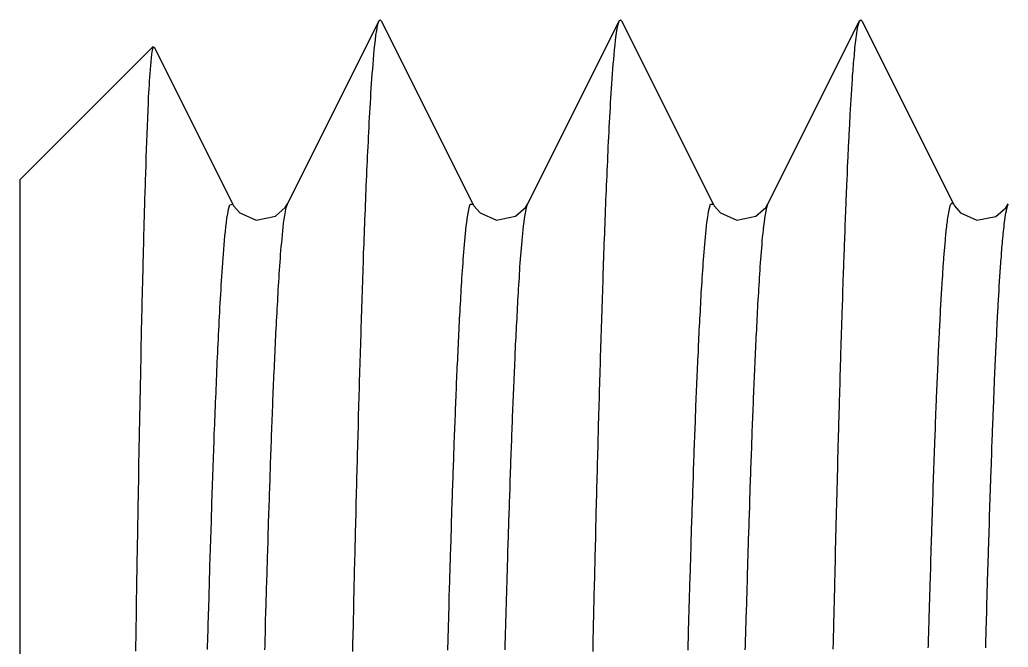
# Model space of a CAD drawing. Header units: millimetres. Extents: x 0 to 3800, y -67 to 2530.
# Drawn here: x 2223.99 to 2230.33, y 1477.42 to 1481.44 of the extents above; entities that cross this region are included whole.
import ezdxf

# ---------------------------------------------------------------- set-up
doc = ezdxf.new("R2010")
doc.units = ezdxf.units.MM
doc.layers.add('내부선 및 부속', color=4, linetype='Continuous')

msp = doc.modelspace()

# ---------------------------------------------------------------- linework, layer by layer
at = {"layer": '내부선 및 부속', "linetype": 'Continuous'}
for p, q in [((2225.7082, 1480.2562), (2226.2951, 1481.4293)), ((2226.2951, 1481.4293), (2226.3024, 1481.4366)), ((2226.3024, 1481.4366), (2226.3097, 1481.4293)), ((2226.3097, 1481.4293), (2226.8965, 1480.2562)), ((2227.2481, 1480.2562), (2227.8349, 1481.4293)), ((2227.8349, 1481.4293), (2227.8422, 1481.4366)), ((2227.8422, 1481.4366), (2227.8495, 1481.4293)), ((2227.8495, 1481.4293), (2228.4364, 1480.2562)), ((2228.7879, 1480.2562), (2229.3747, 1481.4293)), ((2229.3747, 1481.4293), (2229.382, 1481.4366)), ((2229.3893, 1481.4293), (2229.382, 1481.4366)), ((2229.3893, 1481.4293), (2229.9762, 1480.2562)), ((2223.9926, 1480.41), (2224.8481, 1481.2655)), ((2224.853, 1481.263), (2225.3567, 1480.2562)), ((2223.9926, 1480.41), (2223.9926, 1449.6136))]:
    msp.add_line(p, q, dxfattribs=at)
at = {"layer": '내부선 및 부속', "linetype": 'Continuous', "flags": 128}
for points in [[(2226.1266, 1477.3868), (2226.1276, 1477.4178), (2226.1276, 1477.4498), (2226.1286, 1477.4808), (2226.1296, 1477.5118), (2226.1306, 1477.5428), (2226.1306, 1477.5738), (2226.1316, 1477.6048), (2226.1326, 1477.6358), (2226.1326, 1477.6678), (2226.1336, 1477.6988), (2226.1346, 1477.7298), (2226.1356, 1477.7608), (2226.1356, 1477.7918), (2226.1366, 1477.8228), (2226.1376, 1477.8538), (2226.1386, 1477.8848), (2226.1386, 1477.9168), (2226.1396, 1477.9478), (2226.1406, 1477.9788), (2226.1416, 1478.0098), (2226.1416, 1478.0408), (2226.1426, 1478.0718), (2226.1436, 1478.1028), (2226.1446, 1478.1338), (2226.1446, 1478.1658), (2226.1456, 1478.1968), (2226.1466, 1478.2278), (2226.1476, 1478.2588), (2226.1486, 1478.2898), (2226.1486, 1478.3208), (2226.1496, 1478.3518), (2226.1506, 1478.3828), (2226.1516, 1478.4148), (2226.1526, 1478.4458), (2226.1526, 1478.4768), (2226.1536, 1478.5078), (2226.1546, 1478.5388), (2226.1556, 1478.5698), (2226.1566, 1478.6008), (2226.1566, 1478.6318), (2226.1576, 1478.6638), (2226.1586, 1478.6948), (2226.1596, 1478.7258), (2226.1606, 1478.7568), (2226.1616, 1478.7878), (2226.1626, 1478.8188), (2226.1626, 1478.8498), (2226.1636, 1478.8808), (2226.1646, 1478.9128), (2226.1656, 1478.9438), (2226.1666, 1478.9748), (2226.1676, 1479.0058), (2226.1686, 1479.0368), (2226.1696, 1479.0678), (2226.1696, 1479.0988), (2226.1706, 1479.1298), (2226.1716, 1479.1618), (2226.1726, 1479.1928), (2226.1736, 1479.2238), (2226.1746, 1479.2548), (2226.1756, 1479.2858), (2226.1766, 1479.3168), (2226.1776, 1479.3478), (2226.1786, 1479.3788), (2226.1796, 1479.4108), (2226.1806, 1479.4418), (2226.1816, 1479.4728), (2226.1826, 1479.5038), (2226.1836, 1479.5348), (2226.1846, 1479.5658), (2226.1856, 1479.5968), (2226.1866, 1479.6278), (2226.1876, 1479.6598), (2226.1886, 1479.6908), (2226.1896, 1479.7218), (2226.1896, 1479.7218), (2226.1906, 1479.7528), (2226.1916, 1479.7838), (2226.1926, 1479.8148), (2226.1936, 1479.8458), (2226.1946, 1479.8768), (2226.1956, 1479.9088), (2226.1966, 1479.9398), (2226.1976, 1479.9708), (2226.1996, 1480.0018), (2226.2006, 1480.0328), (2226.2016, 1480.0638), (2226.2026, 1480.0948), (2226.2036, 1480.1258), (2226.2046, 1480.1568), (2226.2066, 1480.1888), (2226.2076, 1480.2198), (2226.2086, 1480.2508), (2226.2096, 1480.2818), (2226.2116, 1480.3128), (2226.2126, 1480.3438), (2226.2136, 1480.3748), (2226.2156, 1480.4058), (2226.2166, 1480.4368), (2226.2176, 1480.4688), (2226.2196, 1480.4998), (2226.2206, 1480.5308), (2226.2216, 1480.5618), (2226.2236, 1480.5928), (2226.2246, 1480.6238), (2226.2266, 1480.6548), (2226.2276, 1480.6858), (2226.2296, 1480.7168), (2226.2316, 1480.7478), (2226.2326, 1480.7798), (2226.2346, 1480.8108), (2226.2366, 1480.8418), (2226.2376, 1480.8728), (2226.2396, 1480.9038), (2226.2416, 1480.9348), (2226.2436, 1480.9658), (2226.2456, 1480.9968), (2226.2476, 1481.0278), (2226.2496, 1481.0588), (2226.2516, 1481.0898), (2226.2546, 1481.1208), (2226.2566, 1481.1518), (2226.2596, 1481.1828), (2226.2616, 1481.2148), (2226.2646, 1481.2448), (2226.2686, 1481.2758), (2226.2716, 1481.3068), (2226.2756, 1481.3378), (2226.2806, 1481.3688), (2226.2856, 1481.3998), (2226.2946, 1481.4288), (2226.2946, 1481.4288)], [(2227.6666, 1477.3868), (2227.6666, 1477.4178), (2227.6676, 1477.4498), (2227.6686, 1477.4808), (2227.6696, 1477.5118), (2227.6696, 1477.5428), (2227.6706, 1477.5738), (2227.6716, 1477.6048), (2227.6726, 1477.6358), (2227.6726, 1477.6678), (2227.6736, 1477.6988), (2227.6746, 1477.7298), (2227.6746, 1477.7608), (2227.6756, 1477.7918), (2227.6766, 1477.8228), (2227.6776, 1477.8538), (2227.6776, 1477.8848), (2227.6786, 1477.9168), (2227.6796, 1477.9478), (2227.6806, 1477.9788), (2227.6806, 1478.0098), (2227.6816, 1478.0408), (2227.6826, 1478.0718), (2227.6836, 1478.1028), (2227.6836, 1478.1338), (2227.6846, 1478.1658), (2227.6856, 1478.1968), (2227.6866, 1478.2278), (2227.6876, 1478.2588), (2227.6876, 1478.2898), (2227.6886, 1478.3208), (2227.6896, 1478.3518), (2227.6906, 1478.3828), (2227.6916, 1478.4148), (2227.6916, 1478.4458), (2227.6926, 1478.4768), (2227.6936, 1478.5078), (2227.6946, 1478.5388), (2227.6956, 1478.5698), (2227.6956, 1478.6008), (2227.6966, 1478.6318), (2227.6976, 1478.6638), (2227.6986, 1478.6948), (2227.6996, 1478.7258), (2227.7006, 1478.7568), (2227.7016, 1478.7878), (2227.7016, 1478.8188), (2227.7026, 1478.8498), (2227.7036, 1478.8808), (2227.7046, 1478.9128), (2227.7056, 1478.9438), (2227.7066, 1478.9748), (2227.7076, 1479.0058), (2227.7076, 1479.0368), (2227.7086, 1479.0678), (2227.7096, 1479.0988), (2227.7106, 1479.1298), (2227.7116, 1479.1618), (2227.7126, 1479.1928), (2227.7136, 1479.2238), (2227.7146, 1479.2548), (2227.7156, 1479.2858), (2227.7166, 1479.3168), (2227.7176, 1479.3478), (2227.7186, 1479.3788), (2227.7196, 1479.4108), (2227.7206, 1479.4418), (2227.7216, 1479.4728), (2227.7226, 1479.5038), (2227.7236, 1479.5348), (2227.7246, 1479.5658), (2227.7256, 1479.5968), (2227.7266, 1479.6278), (2227.7276, 1479.6598), (2227.7286, 1479.6908), (2227.7296, 1479.7218), (2227.7296, 1479.7218), (2227.7306, 1479.7528), (2227.7316, 1479.7838), (2227.7326, 1479.8148), (2227.7336, 1479.8458), (2227.7346, 1479.8768), (2227.7356, 1479.9088), (2227.7366, 1479.9398), (2227.7376, 1479.9708), (2227.7386, 1480.0018), (2227.7406, 1480.0328), (2227.7416, 1480.0638), (2227.7426, 1480.0948), (2227.7436, 1480.1258), (2227.7446, 1480.1568), (2227.7456, 1480.1888), (2227.7476, 1480.2198), (2227.7486, 1480.2508), (2227.7496, 1480.2818), (2227.7506, 1480.3128), (2227.7526, 1480.3438), (2227.7536, 1480.3748), (2227.7546, 1480.4058), (2227.7566, 1480.4368), (2227.7576, 1480.4688), (2227.7586, 1480.4998), (2227.7606, 1480.5308), (2227.7616, 1480.5618), (2227.7636, 1480.5928), (2227.7646, 1480.6238), (2227.7666, 1480.6548), (2227.7676, 1480.6858), (2227.7696, 1480.7168), (2227.7706, 1480.7478), (2227.7726, 1480.7798), (2227.7746, 1480.8108), (2227.7756, 1480.8418), (2227.7776, 1480.8728), (2227.7796, 1480.9038), (2227.7816, 1480.9348), (2227.7836, 1480.9658), (2227.7856, 1480.9968), (2227.7876, 1481.0278), (2227.7896, 1481.0588), (2227.7916, 1481.0898), (2227.7936, 1481.1208), (2227.7966, 1481.1518), (2227.7996, 1481.1828), (2227.8016, 1481.2148), (2227.8046, 1481.2448), (2227.8076, 1481.2758), (2227.8116, 1481.3068), (2227.8156, 1481.3378), (2227.8196, 1481.3688), (2227.8256, 1481.3998), (2227.8346, 1481.4288), (2227.8346, 1481.4288)], [(2229.2066, 1477.4018), (2229.2066, 1477.4178), (2229.2076, 1477.4338), (2229.2076, 1477.4498), (2229.2076, 1477.4658), (2229.2086, 1477.4818), (2229.2086, 1477.4978), (2229.2096, 1477.5138), (2229.2096, 1477.5298), (2229.2096, 1477.5458), (2229.2106, 1477.5618), (2229.2106, 1477.5778), (2229.2106, 1477.5948), (2229.2116, 1477.6108), (2229.2116, 1477.6268), (2229.2116, 1477.6428), (2229.2126, 1477.6588), (2229.2126, 1477.6748), (2229.2136, 1477.6908), (2229.2136, 1477.7068), (2229.2136, 1477.7228), (2229.2146, 1477.7388), (2229.2146, 1477.7548), (2229.2156, 1477.7708), (2229.2156, 1477.7868), (2229.2156, 1477.8028), (2229.2166, 1477.8188), (2229.2166, 1477.8358), (2229.2166, 1477.8518), (2229.2176, 1477.8678), (2229.2176, 1477.8838), (2229.2186, 1477.8998), (2229.2186, 1477.9158), (2229.2186, 1477.9318), (2229.2196, 1477.9478), (2229.2196, 1477.9638), (2229.2206, 1477.9798), (2229.2206, 1477.9958), (2229.2206, 1478.0118), (2229.2216, 1478.0278), (2229.2216, 1478.0438), (2229.2216, 1478.0438), (2229.2216, 1478.0598), (2229.2226, 1478.0758), (2229.2226, 1478.0928), (2229.2236, 1478.1088), (2229.2236, 1478.1248), (2229.2236, 1478.1408), (2229.2246, 1478.1568), (2229.2246, 1478.1728), (2229.2256, 1478.1888), (2229.2256, 1478.2048), (2229.2256, 1478.2208), (2229.2266, 1478.2368), (2229.2266, 1478.2528), (2229.2276, 1478.2688), (2229.2276, 1478.2848), (2229.2276, 1478.3008), (2229.2286, 1478.3168), (2229.2286, 1478.3338), (2229.2296, 1478.3498), (2229.2296, 1478.3658), (2229.2306, 1478.3818), (2229.2306, 1478.3978), (2229.2306, 1478.4138), (2229.2316, 1478.4298), (2229.2316, 1478.4458), (2229.2326, 1478.4618), (2229.2326, 1478.4778), (2229.2326, 1478.4938), (2229.2336, 1478.5098), (2229.2336, 1478.5258), (2229.2346, 1478.5418), (2229.2346, 1478.5578), (2229.2356, 1478.5738), (2229.2356, 1478.5908), (2229.2356, 1478.6068), (2229.2366, 1478.6228), (2229.2366, 1478.6388), (2229.2376, 1478.6548), (2229.2376, 1478.6708), (2229.2386, 1478.6868), (2229.2386, 1478.7028), (2229.2386, 1478.7188), (2229.2396, 1478.7348), (2229.2396, 1478.7508), (2229.2406, 1478.7668), (2229.2406, 1478.7828), (2229.2416, 1478.7988), (2229.2416, 1478.8148), (2229.2426, 1478.8318), (2229.2426, 1478.8478), (2229.2426, 1478.8638), (2229.2436, 1478.8798), (2229.2436, 1478.8958), (2229.2446, 1478.9118), (2229.2446, 1478.9278), (2229.2456, 1478.9438), (2229.2456, 1478.9598), (2229.2466, 1478.9758), (2229.2466, 1478.9918), (2229.2466, 1479.0078), (2229.2476, 1479.0238), (2229.2476, 1479.0398), (2229.2486, 1479.0558), (2229.2486, 1479.0718), (2229.2496, 1479.0888), (2229.2496, 1479.1048), (2229.2506, 1479.1208), (2229.2506, 1479.1368), (2229.2516, 1479.1528), (2229.2516, 1479.1688), (2229.2526, 1479.1848), (2229.2526, 1479.2008), (2229.2536, 1479.2168), (2229.2536, 1479.2328), (2229.2546, 1479.2488), (2229.2546, 1479.2648), (2229.2546, 1479.2808), (2229.2556, 1479.2968), (2229.2556, 1479.3128), (2229.2566, 1479.3288), (2229.2566, 1479.3458), (2229.2576, 1479.3618), (2229.2576, 1479.3778), (2229.2586, 1479.3938), (2229.2586, 1479.4098), (2229.2596, 1479.4258), (2229.2596, 1479.4418), (2229.2606, 1479.4578), (2229.2606, 1479.4738), (2229.2616, 1479.4898), (2229.2616, 1479.5058), (2229.2626, 1479.5218), (2229.2626, 1479.5378), (2229.2636, 1479.5538), (2229.2636, 1479.5698), (2229.2646, 1479.5858), (2229.2656, 1479.6028), (2229.2656, 1479.6188), (2229.2666, 1479.6348), (2229.2666, 1479.6508), (2229.2666, 1479.6508), (2229.2676, 1479.6668), (2229.2676, 1479.6828), (2229.2686, 1479.6988), (2229.2686, 1479.7148), (2229.2696, 1479.7308), (2229.2696, 1479.7468), (2229.2706, 1479.7628), (2229.2706, 1479.7788), (2229.2716, 1479.7948), (2229.2716, 1479.8108), (2229.2726, 1479.8268), (2229.2736, 1479.8428), (2229.2736, 1479.8588), (2229.2746, 1479.8758), (2229.2746, 1479.8918), (2229.2756, 1479.9078), (2229.2756, 1479.9238), (2229.2766, 1479.9398), (2229.2776, 1479.9558), (2229.2776, 1479.9718), (2229.2786, 1479.9878), (2229.2786, 1480.0038), (2229.2796, 1480.0198), (2229.2806, 1480.0358), (2229.2806, 1480.0518), (2229.2816, 1480.0678), (2229.2816, 1480.0838), (2229.2826, 1480.0998), (2229.2836, 1480.1158), (2229.2836, 1480.1318), (2229.2846, 1480.1488), (2229.2846, 1480.1648), (2229.2856, 1480.1808), (2229.2866, 1480.1968), (2229.2866, 1480.2128), (2229.2876, 1480.2288), (2229.2886, 1480.2448), (2229.2886, 1480.2608), (2229.2896, 1480.2768), (2229.2896, 1480.2928), (2229.2906, 1480.3088), (2229.2916, 1480.3248), (2229.2916, 1480.3408), (2229.2926, 1480.3568), (2229.2936, 1480.3728), (2229.2936, 1480.3888), (2229.2946, 1480.4048), (2229.2956, 1480.4208), (2229.2966, 1480.4378), (2229.2966, 1480.4538), (2229.2976, 1480.4698), (2229.2986, 1480.4858), (2229.2986, 1480.5018), (2229.2996, 1480.5178), (2229.3006, 1480.5338), (2229.3016, 1480.5498), (2229.3016, 1480.5658), (2229.3026, 1480.5818), (2229.3036, 1480.5978), (2229.3046, 1480.6138), (2229.3046, 1480.6298), (2229.3056, 1480.6458), (2229.3066, 1480.6618), (2229.3076, 1480.6778), (2229.3076, 1480.6938), (2229.3086, 1480.7098), (2229.3096, 1480.7258), (2229.3106, 1480.7428), (2229.3116, 1480.7588), (2229.3126, 1480.7748), (2229.3126, 1480.7908), (2229.3136, 1480.8068), (2229.3146, 1480.8228), (2229.3156, 1480.8388), (2229.3166, 1480.8548), (2229.3176, 1480.8708), (2229.3186, 1480.8868), (2229.3196, 1480.9028), (2229.3206, 1480.9188), (2229.3216, 1480.9348), (2229.3226, 1480.9508), (2229.3236, 1480.9668), (2229.3246, 1480.9828), (2229.3256, 1480.9988), (2229.3266, 1481.0148), (2229.3276, 1481.0308), (2229.3286, 1481.0468), (2229.3296, 1481.0628), (2229.3306, 1481.0788), (2229.3316, 1481.0948), (2229.3336, 1481.1108), (2229.3346, 1481.1268), (2229.3356, 1481.1428), (2229.3366, 1481.1588), (2229.3386, 1481.1748), (2229.3396, 1481.1908), (2229.3416, 1481.2078), (2229.3426, 1481.2238), (2229.3436, 1481.2398), (2229.3456, 1481.2558), (2229.3456, 1481.2558), (2229.3476, 1481.2718), (2229.3486, 1481.2878), (2229.3506, 1481.3038), (2229.3526, 1481.3188), (2229.3546, 1481.3348), (2229.3566, 1481.3508), (2229.3596, 1481.3668), (2229.3626, 1481.3828), (2229.3656, 1481.3988), (2229.3696, 1481.4138), (2229.3746, 1481.4288), (2229.3746, 1481.4288)], [(2224.8486, 1481.2658), (2224.8406, 1481.2418), (2224.8366, 1481.2168), (2224.8346, 1481.1918), (2224.8316, 1481.1668), (2224.8296, 1481.1428), (2224.8276, 1481.1178), (2224.8256, 1481.0928), (2224.8246, 1481.0678), (2224.8226, 1481.0428), (2224.8216, 1481.0178), (2224.8196, 1480.9928), (2224.8186, 1480.9678), (2224.8166, 1480.9428), (2224.8156, 1480.9178), (2224.8146, 1480.8928), (2224.8136, 1480.8678), (2224.8126, 1480.8428), (2224.8116, 1480.8178), (2224.8106, 1480.7928), (2224.8096, 1480.7678), (2224.8086, 1480.7428), (2224.8076, 1480.7178), (2224.8066, 1480.6928), (2224.8056, 1480.6678), (2224.8046, 1480.6428), (2224.8036, 1480.6178), (2224.8026, 1480.5928), (2224.8016, 1480.5678), (2224.8006, 1480.5428), (2224.7996, 1480.5178), (2224.7996, 1480.4928), (2224.7986, 1480.4678), (2224.7976, 1480.4428), (2224.7966, 1480.4178), (2224.7956, 1480.3928), (2224.7956, 1480.3678), (2224.7946, 1480.3428), (2224.7936, 1480.3178), (2224.7926, 1480.2928), (2224.7926, 1480.2678), (2224.7916, 1480.2428), (2224.7906, 1480.2178), (2224.7896, 1480.1928), (2224.7896, 1480.1678), (2224.7886, 1480.1428), (2224.7876, 1480.1178), (2224.7876, 1480.0928), (2224.7866, 1480.0678), (2224.7856, 1480.0428), (2224.7856, 1480.0178), (2224.7846, 1479.9928), (2224.7836, 1479.9678), (2224.7836, 1479.9428), (2224.7826, 1479.9178), (2224.7816, 1479.8928), (2224.7816, 1479.8678), (2224.7806, 1479.8428), (2224.7806, 1479.8178), (2224.7796, 1479.7928), (2224.7786, 1479.7668), (2224.7786, 1479.7418), (2224.7776, 1479.7168), (2224.7776, 1479.6918), (2224.7766, 1479.6668), (2224.7756, 1479.6418), (2224.7756, 1479.6168), (2224.7746, 1479.5918), (2224.7746, 1479.5668), (2224.7736, 1479.5418), (2224.7736, 1479.5168), (2224.7726, 1479.4918), (2224.7716, 1479.4668), (2224.7716, 1479.4418), (2224.7706, 1479.4168), (2224.7706, 1479.3918), (2224.7696, 1479.3668), (2224.7696, 1479.3418), (2224.7686, 1479.3168), (2224.7686, 1479.2918), (2224.7676, 1479.2668), (2224.7676, 1479.2418), (2224.7666, 1479.2168), (2224.7666, 1479.1918), (2224.7656, 1479.1668), (2224.7656, 1479.1418), (2224.7646, 1479.1168), (2224.7646, 1479.0918), (2224.7636, 1479.0668), (2224.7636, 1479.0418), (2224.7626, 1479.0168), (2224.7626, 1478.9918), (2224.7616, 1478.9668), (2224.7616, 1478.9418), (2224.7606, 1478.9168), (2224.7606, 1478.8918), (2224.7596, 1478.8668), (2224.7596, 1478.8418), (2224.7586, 1478.8168), (2224.7586, 1478.7918), (2224.7576, 1478.7668), (2224.7576, 1478.7668), (2224.7576, 1478.7418), (2224.7566, 1478.7168), (2224.7566, 1478.6918), (2224.7556, 1478.6668), (2224.7556, 1478.6418), (2224.7546, 1478.6168), (2224.7546, 1478.5918), (2224.7536, 1478.5668), (2224.7536, 1478.5418), (2224.7536, 1478.5168), (2224.7526, 1478.4918), (2224.7526, 1478.4668), (2224.7516, 1478.4418), (2224.7516, 1478.4168), (2224.7506, 1478.3918), (2224.7506, 1478.3668), (2224.7496, 1478.3418), (2224.7496, 1478.3168), (2224.7496, 1478.2918), (2224.7486, 1478.2668), (2224.7486, 1478.2418), (2224.7476, 1478.2168), (2224.7476, 1478.1918), (2224.7466, 1478.1668), (2224.7466, 1478.1418), (2224.7466, 1478.1168), (2224.7456, 1478.0918), (2224.7456, 1478.0668), (2224.7446, 1478.0418), (2224.7446, 1478.0168), (2224.7436, 1477.9908), (2224.7436, 1477.9658), (2224.7436, 1477.9408), (2224.7426, 1477.9158), (2224.7426, 1477.8908), (2224.7416, 1477.8658), (2224.7416, 1477.8408), (2224.7406, 1477.8158), (2224.7406, 1477.7908), (2224.7406, 1477.7658), (2224.7396, 1477.7408), (2224.7396, 1477.7158), (2224.7386, 1477.6908), (2224.7386, 1477.6658), (2224.7386, 1477.6408), (2224.7376, 1477.6158), (2224.7376, 1477.5908), (2224.7366, 1477.5658), (2224.7366, 1477.5408), (2224.7366, 1477.5158), (2224.7356, 1477.4908), (2224.7356, 1477.4658), (2224.7346, 1477.4408), (2224.7346, 1477.4158), (2224.7346, 1477.3908)], [(2225.1966, 1477.3998), (2225.1966, 1477.4288), (2225.1976, 1477.4578), (2225.1986, 1477.4868), (2225.1996, 1477.5158), (2225.2006, 1477.5448), (2225.2006, 1477.5728), (2225.2016, 1477.6018), (2225.2026, 1477.6308), (2225.2036, 1477.6598), (2225.2046, 1477.6888), (2225.2056, 1477.7178), (2225.2056, 1477.7458), (2225.2066, 1477.7748), (2225.2076, 1477.8038), (2225.2086, 1477.8328), (2225.2096, 1477.8618), (2225.2106, 1477.8908), (2225.2116, 1477.9188), (2225.2116, 1477.9478), (2225.2126, 1477.9768), (2225.2136, 1478.0058), (2225.2146, 1478.0348), (2225.2156, 1478.0628), (2225.2166, 1478.0918), (2225.2176, 1478.1208), (2225.2186, 1478.1498), (2225.2196, 1478.1788), (2225.2206, 1478.2078), (2225.2206, 1478.2358), (2225.2216, 1478.2648), (2225.2226, 1478.2938), (2225.2236, 1478.3228), (2225.2246, 1478.3518), (2225.2256, 1478.3808), (2225.2266, 1478.4088), (2225.2276, 1478.4378), (2225.2286, 1478.4668), (2225.2296, 1478.4958), (2225.2306, 1478.5248), (2225.2316, 1478.5538), (2225.2326, 1478.5818), (2225.2336, 1478.6108), (2225.2346, 1478.6398), (2225.2356, 1478.6688), (2225.2366, 1478.6978), (2225.2366, 1478.6978), (2225.2376, 1478.7258), (2225.2386, 1478.7548), (2225.2396, 1478.7838), (2225.2406, 1478.8128), (2225.2426, 1478.8418), (2225.2436, 1478.8708), (2225.2446, 1478.8988), (2225.2456, 1478.9278), (2225.2466, 1478.9568), (2225.2476, 1478.9858), (2225.2486, 1479.0148), (2225.2506, 1479.0438), (2225.2516, 1479.0718), (2225.2526, 1479.1008), (2225.2536, 1479.1298), (2225.2546, 1479.1588), (2225.2566, 1479.1878), (2225.2576, 1479.2158), (2225.2586, 1479.2448), (2225.2596, 1479.2738), (2225.2616, 1479.3028), (2225.2626, 1479.3318), (2225.2636, 1479.3598), (2225.2656, 1479.3888), (2225.2666, 1479.4178), (2225.2686, 1479.4468), (2225.2696, 1479.4758), (2225.2716, 1479.5048), (2225.2726, 1479.5328), (2225.2746, 1479.5618), (2225.2756, 1479.5908), (2225.2776, 1479.6198), (2225.2786, 1479.6488), (2225.2806, 1479.6768), (2225.2826, 1479.7058), (2225.2836, 1479.7348), (2225.2856, 1479.7638), (2225.2876, 1479.7918), (2225.2896, 1479.8208), (2225.2916, 1479.8498), (2225.2936, 1479.8788), (2225.2956, 1479.9078), (2225.2976, 1479.9358), (2225.3006, 1479.9648), (2225.3026, 1479.9938), (2225.3056, 1480.0228), (2225.3076, 1480.0508), (2225.3106, 1480.0798), (2225.3136, 1480.1088), (2225.3176, 1480.1368), (2225.3206, 1480.1658), (2225.3256, 1480.1938), (2225.3306, 1480.2228), (2225.3386, 1480.2498), (2225.3566, 1480.2558), (2225.3566, 1480.2558)], [(2225.3566, 1480.2563), (2225.3635, 1480.2441), (2225.4039, 1480.1982), (2225.5082, 1480.1522), (2225.6306, 1480.1772), (2225.6937, 1480.2326), (2225.7082, 1480.2561)], [(2225.5636, 1477.3988), (2225.5646, 1477.4238), (2225.5646, 1477.4488), (2225.5656, 1477.4738), (2225.5666, 1477.4988), (2225.5666, 1477.5238), (2225.5676, 1477.5488), (2225.5686, 1477.5748), (2225.5686, 1477.5998), (2225.5696, 1477.6248), (2225.5706, 1477.6498), (2225.5716, 1477.6748), (2225.5716, 1477.6998), (2225.5726, 1477.7248), (2225.5736, 1477.7498), (2225.5746, 1477.7748), (2225.5746, 1477.8008), (2225.5756, 1477.8258), (2225.5766, 1477.8508), (2225.5776, 1477.8758), (2225.5776, 1477.9008), (2225.5786, 1477.9258), (2225.5796, 1477.9508), (2225.5806, 1477.9758), (2225.5806, 1478.0008), (2225.5816, 1478.0258), (2225.5826, 1478.0518), (2225.5836, 1478.0768), (2225.5836, 1478.1018), (2225.5846, 1478.1268), (2225.5856, 1478.1518), (2225.5866, 1478.1768), (2225.5876, 1478.2018), (2225.5876, 1478.2268), (2225.5886, 1478.2518), (2225.5896, 1478.2778), (2225.5906, 1478.3028), (2225.5916, 1478.3278), (2225.5926, 1478.3528), (2225.5926, 1478.3778), (2225.5936, 1478.4028), (2225.5946, 1478.4278), (2225.5956, 1478.4528), (2225.5966, 1478.4778), (2225.5976, 1478.5028), (2225.5976, 1478.5288), (2225.5986, 1478.5538), (2225.5996, 1478.5788), (2225.6006, 1478.6038), (2225.6016, 1478.6288), (2225.6026, 1478.6538), (2225.6036, 1478.6788), (2225.6046, 1478.7038), (2225.6056, 1478.7288), (2225.6066, 1478.7538), (2225.6066, 1478.7798), (2225.6076, 1478.8048), (2225.6086, 1478.8298), (2225.6096, 1478.8548), (2225.6106, 1478.8798), (2225.6116, 1478.9048), (2225.6126, 1478.9298), (2225.6136, 1478.9548), (2225.6146, 1478.9798), (2225.6156, 1479.0048), (2225.6166, 1479.0298), (2225.6176, 1479.0558), (2225.6186, 1479.0808), (2225.6196, 1479.1058), (2225.6206, 1479.1308), (2225.6216, 1479.1558), (2225.6236, 1479.1808), (2225.6246, 1479.2058), (2225.6256, 1479.2308), (2225.6266, 1479.2558), (2225.6276, 1479.2808), (2225.6286, 1479.3068), (2225.6296, 1479.3318), (2225.6316, 1479.3568), (2225.6326, 1479.3818), (2225.6336, 1479.4068), (2225.6346, 1479.4318), (2225.6356, 1479.4568), (2225.6376, 1479.4818), (2225.6386, 1479.5068), (2225.6396, 1479.5318), (2225.6416, 1479.5568), (2225.6426, 1479.5818), (2225.6436, 1479.6078), (2225.6456, 1479.6328), (2225.6466, 1479.6578), (2225.6486, 1479.6828), (2225.6496, 1479.7078), (2225.6516, 1479.7328), (2225.6526, 1479.7578), (2225.6546, 1479.7828), (2225.6556, 1479.8078), (2225.6576, 1479.8328), (2225.6596, 1479.8578), (2225.6616, 1479.8828), (2225.6616, 1479.8828), (2225.6626, 1479.9078), (2225.6646, 1479.9328), (2225.6666, 1479.9578), (2225.6686, 1479.9828), (2225.6716, 1480.0078), (2225.6736, 1480.0328), (2225.6756, 1480.0578), (2225.6786, 1480.0838), (2225.6806, 1480.1078), (2225.6836, 1480.1328), (2225.6876, 1480.1578), (2225.6906, 1480.1828), (2225.6956, 1480.2078), (2225.6996, 1480.2328), (2225.7086, 1480.2558), (2225.7086, 1480.2558)], [(2226.7356, 1477.3968), (2226.7366, 1477.4198), (2226.7376, 1477.4438), (2226.7376, 1477.4678), (2226.7386, 1477.4918), (2226.7396, 1477.5158), (2226.7396, 1477.5398), (2226.7406, 1477.5638), (2226.7416, 1477.5868), (2226.7416, 1477.6108), (2226.7426, 1477.6348), (2226.7436, 1477.6588), (2226.7436, 1477.6828), (2226.7446, 1477.7068), (2226.7456, 1477.7308), (2226.7456, 1477.7538), (2226.7466, 1477.7778), (2226.7476, 1477.8018), (2226.7486, 1477.8258), (2226.7486, 1477.8498), (2226.7496, 1477.8738), (2226.7506, 1477.8978), (2226.7506, 1477.9208), (2226.7516, 1477.9448), (2226.7526, 1477.9688), (2226.7536, 1477.9928), (2226.7536, 1478.0168), (2226.7546, 1478.0408), (2226.7556, 1478.0648), (2226.7566, 1478.0878), (2226.7566, 1478.1118), (2226.7576, 1478.1358), (2226.7586, 1478.1598), (2226.7596, 1478.1838), (2226.7596, 1478.2078), (2226.7606, 1478.2318), (2226.7616, 1478.2548), (2226.7626, 1478.2788), (2226.7626, 1478.3028), (2226.7636, 1478.3268), (2226.7646, 1478.3508), (2226.7656, 1478.3748), (2226.7666, 1478.3988), (2226.7666, 1478.3988), (2226.7666, 1478.4218), (2226.7676, 1478.4458), (2226.7686, 1478.4698), (2226.7696, 1478.4938), (2226.7706, 1478.5178), (2226.7706, 1478.5418), (2226.7716, 1478.5658), (2226.7726, 1478.5888), (2226.7736, 1478.6128), (2226.7746, 1478.6368), (2226.7756, 1478.6608), (2226.7766, 1478.6848), (2226.7766, 1478.7088), (2226.7776, 1478.7328), (2226.7786, 1478.7558), (2226.7796, 1478.7798), (2226.7806, 1478.8038), (2226.7816, 1478.8278), (2226.7826, 1478.8518), (2226.7836, 1478.8758), (2226.7846, 1478.8988), (2226.7856, 1478.9228), (2226.7856, 1478.9468), (2226.7866, 1478.9708), (2226.7876, 1478.9948), (2226.7886, 1479.0188), (2226.7896, 1479.0428), (2226.7906, 1479.0658), (2226.7916, 1479.0898), (2226.7926, 1479.1138), (2226.7936, 1479.1378), (2226.7946, 1479.1618), (2226.7956, 1479.1858), (2226.7966, 1479.2098), (2226.7976, 1479.2328), (2226.7996, 1479.2568), (2226.8006, 1479.2808), (2226.8016, 1479.3048), (2226.8026, 1479.3288), (2226.8036, 1479.3528), (2226.8046, 1479.3758), (2226.8056, 1479.3998), (2226.8066, 1479.4238), (2226.8086, 1479.4478), (2226.8096, 1479.4718), (2226.8106, 1479.4958), (2226.8116, 1479.5188), (2226.8126, 1479.5428), (2226.8146, 1479.5668), (2226.8156, 1479.5908), (2226.8166, 1479.6148), (2226.8186, 1479.6388), (2226.8196, 1479.6618), (2226.8206, 1479.6858), (2226.8226, 1479.7098), (2226.8236, 1479.7338), (2226.8256, 1479.7578), (2226.8266, 1479.7818), (2226.8286, 1479.8048), (2226.8296, 1479.8288), (2226.8316, 1479.8528), (2226.8336, 1479.8768), (2226.8346, 1479.9008), (2226.8366, 1479.9238), (2226.8386, 1479.9478), (2226.8406, 1479.9718), (2226.8426, 1479.9958), (2226.8446, 1480.0198), (2226.8466, 1480.0428), (2226.8496, 1480.0668), (2226.8516, 1480.0908), (2226.8546, 1480.1148), (2226.8576, 1480.1378), (2226.8606, 1480.1618), (2226.8636, 1480.1848), (2226.8676, 1480.2088), (2226.8726, 1480.2318), (2226.8796, 1480.2548), (2226.8966, 1480.2558), (2226.8966, 1480.2558)], [(2226.8965, 1480.2563), (2226.9033, 1480.2441), (2226.9437, 1480.1982), (2227.048, 1480.1522), (2227.1704, 1480.1772), (2227.2335, 1480.2326), (2227.248, 1480.2561)], [(2227.1036, 1477.3978), (2227.1036, 1477.4218), (2227.1046, 1477.4458), (2227.1056, 1477.4688), (2227.1056, 1477.4928), (2227.1066, 1477.5168), (2227.1076, 1477.5408), (2227.1076, 1477.5648), (2227.1086, 1477.5888), (2227.1096, 1477.6128), (2227.1096, 1477.6358), (2227.1106, 1477.6598), (2227.1116, 1477.6838), (2227.1116, 1477.7078), (2227.1126, 1477.7318), (2227.1136, 1477.7558), (2227.1136, 1477.7798), (2227.1146, 1477.8028), (2227.1156, 1477.8268), (2227.1166, 1477.8508), (2227.1166, 1477.8748), (2227.1176, 1477.8988), (2227.1186, 1477.9228), (2227.1186, 1477.9468), (2227.1196, 1477.9698), (2227.1206, 1477.9938), (2227.1216, 1478.0178), (2227.1216, 1478.0418), (2227.1226, 1478.0658), (2227.1236, 1478.0898), (2227.1246, 1478.1138), (2227.1246, 1478.1368), (2227.1256, 1478.1608), (2227.1266, 1478.1848), (2227.1276, 1478.2088), (2227.1276, 1478.2328), (2227.1286, 1478.2568), (2227.1296, 1478.2808), (2227.1306, 1478.3038), (2227.1316, 1478.3278), (2227.1316, 1478.3518), (2227.1326, 1478.3758), (2227.1326, 1478.3758), (2227.1336, 1478.3998), (2227.1346, 1478.4238), (2227.1356, 1478.4478), (2227.1356, 1478.4708), (2227.1366, 1478.4948), (2227.1376, 1478.5188), (2227.1386, 1478.5428), (2227.1396, 1478.5668), (2227.1396, 1478.5908), (2227.1406, 1478.6148), (2227.1416, 1478.6378), (2227.1426, 1478.6618), (2227.1436, 1478.6858), (2227.1446, 1478.7098), (2227.1456, 1478.7338), (2227.1466, 1478.7578), (2227.1466, 1478.7818), (2227.1476, 1478.8048), (2227.1486, 1478.8288), (2227.1496, 1478.8528), (2227.1506, 1478.8768), (2227.1516, 1478.9008), (2227.1526, 1478.9248), (2227.1536, 1478.9488), (2227.1546, 1478.9718), (2227.1556, 1478.9958), (2227.1566, 1479.0198), (2227.1576, 1479.0438), (2227.1586, 1479.0678), (2227.1596, 1479.0918), (2227.1606, 1479.1148), (2227.1616, 1479.1388), (2227.1626, 1479.1628), (2227.1636, 1479.1868), (2227.1646, 1479.2108), (2227.1656, 1479.2348), (2227.1666, 1479.2588), (2227.1676, 1479.2818), (2227.1686, 1479.3058), (2227.1696, 1479.3298), (2227.1706, 1479.3538), (2227.1716, 1479.3778), (2227.1736, 1479.4018), (2227.1746, 1479.4248), (2227.1756, 1479.4488), (2227.1766, 1479.4728), (2227.1776, 1479.4968), (2227.1796, 1479.5208), (2227.1806, 1479.5448), (2227.1816, 1479.5678), (2227.1826, 1479.5918), (2227.1846, 1479.6158), (2227.1856, 1479.6398), (2227.1866, 1479.6638), (2227.1886, 1479.6878), (2227.1896, 1479.7108), (2227.1916, 1479.7348), (2227.1926, 1479.7588), (2227.1946, 1479.7828), (2227.1956, 1479.8068), (2227.1976, 1479.8308), (2227.1986, 1479.8538), (2227.2006, 1479.8778), (2227.2026, 1479.9018), (2227.2046, 1479.9258), (2227.2066, 1479.9488), (2227.2076, 1479.9728), (2227.2096, 1479.9968), (2227.2126, 1480.0208), (2227.2146, 1480.0448), (2227.2166, 1480.0678), (2227.2186, 1480.0918), (2227.2216, 1480.1158), (2227.2246, 1480.1398), (2227.2276, 1480.1628), (2227.2316, 1480.1868), (2227.2356, 1480.2098), (2227.2406, 1480.2338), (2227.2476, 1480.2558), (2227.2476, 1480.2558)], [(2228.2756, 1477.3968), (2228.2766, 1477.4198), (2228.2766, 1477.4438), (2228.2776, 1477.4678), (2228.2786, 1477.4918), (2228.2786, 1477.5158), (2228.2796, 1477.5398), (2228.2806, 1477.5638), (2228.2806, 1477.5868), (2228.2816, 1477.6108), (2228.2826, 1477.6348), (2228.2836, 1477.6588), (2228.2836, 1477.6828), (2228.2846, 1477.7068), (2228.2856, 1477.7308), (2228.2856, 1477.7538), (2228.2866, 1477.7778), (2228.2876, 1477.8018), (2228.2876, 1477.8258), (2228.2886, 1477.8498), (2228.2896, 1477.8738), (2228.2906, 1477.8978), (2228.2906, 1477.9208), (2228.2916, 1477.9448), (2228.2926, 1477.9688), (2228.2926, 1477.9928), (2228.2936, 1478.0168), (2228.2946, 1478.0408), (2228.2956, 1478.0648), (2228.2956, 1478.0878), (2228.2966, 1478.1118), (2228.2976, 1478.1358), (2228.2986, 1478.1598), (2228.2986, 1478.1838), (2228.2996, 1478.2078), (2228.3006, 1478.2318), (2228.3016, 1478.2548), (2228.3016, 1478.2788), (2228.3026, 1478.3028), (2228.3036, 1478.3268), (2228.3046, 1478.3508), (2228.3056, 1478.3748), (2228.3056, 1478.3988), (2228.3056, 1478.3988), (2228.3066, 1478.4218), (2228.3076, 1478.4458), (2228.3086, 1478.4698), (2228.3096, 1478.4938), (2228.3096, 1478.5178), (2228.3106, 1478.5418), (2228.3116, 1478.5658), (2228.3126, 1478.5888), (2228.3136, 1478.6128), (2228.3146, 1478.6368), (2228.3156, 1478.6608), (2228.3156, 1478.6848), (2228.3166, 1478.7088), (2228.3176, 1478.7328), (2228.3186, 1478.7558), (2228.3196, 1478.7798), (2228.3206, 1478.8038), (2228.3216, 1478.8278), (2228.3226, 1478.8518), (2228.3236, 1478.8758), (2228.3236, 1478.8998), (2228.3246, 1478.9228), (2228.3256, 1478.9468), (2228.3266, 1478.9708), (2228.3276, 1478.9948), (2228.3286, 1479.0188), (2228.3296, 1479.0428), (2228.3306, 1479.0658), (2228.3316, 1479.0898), (2228.3326, 1479.1138), (2228.3336, 1479.1378), (2228.3346, 1479.1618), (2228.3356, 1479.1858), (2228.3366, 1479.2098), (2228.3376, 1479.2328), (2228.3386, 1479.2568), (2228.3396, 1479.2808), (2228.3416, 1479.3048), (2228.3426, 1479.3288), (2228.3436, 1479.3528), (2228.3446, 1479.3758), (2228.3456, 1479.3998), (2228.3466, 1479.4238), (2228.3476, 1479.4478), (2228.3496, 1479.4718), (2228.3506, 1479.4958), (2228.3516, 1479.5188), (2228.3526, 1479.5428), (2228.3546, 1479.5668), (2228.3556, 1479.5908), (2228.3566, 1479.6148), (2228.3576, 1479.6388), (2228.3596, 1479.6618), (2228.3606, 1479.6858), (2228.3626, 1479.7098), (2228.3636, 1479.7338), (2228.3656, 1479.7578), (2228.3666, 1479.7818), (2228.3686, 1479.8048), (2228.3696, 1479.8288), (2228.3716, 1479.8528), (2228.3736, 1479.8768), (2228.3746, 1479.9008), (2228.3766, 1479.9238), (2228.3786, 1479.9478), (2228.3806, 1479.9718), (2228.3826, 1479.9958), (2228.3846, 1480.0198), (2228.3866, 1480.0428), (2228.3886, 1480.0668), (2228.3916, 1480.0908), (2228.3946, 1480.1148), (2228.3966, 1480.1378), (2228.4006, 1480.1618), (2228.4036, 1480.1858), (2228.4076, 1480.2088), (2228.4126, 1480.2318), (2228.4196, 1480.2548), (2228.4366, 1480.2558), (2228.4366, 1480.2558)], [(2228.4363, 1480.2563), (2228.4431, 1480.2441), (2228.4835, 1480.1982), (2228.5878, 1480.1522), (2228.7102, 1480.1772), (2228.7734, 1480.2326), (2228.7879, 1480.2561)], [(2228.6426, 1477.3978), (2228.6436, 1477.4218), (2228.6446, 1477.4458), (2228.6446, 1477.4688), (2228.6456, 1477.4928), (2228.6466, 1477.5168), (2228.6466, 1477.5408), (2228.6476, 1477.5648), (2228.6486, 1477.5888), (2228.6486, 1477.6128), (2228.6496, 1477.6358), (2228.6506, 1477.6598), (2228.6516, 1477.6838), (2228.6516, 1477.7078), (2228.6526, 1477.7318), (2228.6536, 1477.7558), (2228.6536, 1477.7798), (2228.6546, 1477.8028), (2228.6556, 1477.8268), (2228.6556, 1477.8508), (2228.6566, 1477.8748), (2228.6576, 1477.8988), (2228.6586, 1477.9228), (2228.6586, 1477.9468), (2228.6596, 1477.9698), (2228.6606, 1477.9938), (2228.6606, 1478.0178), (2228.6616, 1478.0418), (2228.6626, 1478.0658), (2228.6636, 1478.0898), (2228.6636, 1478.1138), (2228.6646, 1478.1368), (2228.6656, 1478.1608), (2228.6666, 1478.1848), (2228.6666, 1478.2088), (2228.6676, 1478.2328), (2228.6686, 1478.2568), (2228.6696, 1478.2808), (2228.6706, 1478.3038), (2228.6706, 1478.3278), (2228.6716, 1478.3518), (2228.6726, 1478.3758), (2228.6726, 1478.3758), (2228.6736, 1478.3998), (2228.6746, 1478.4238), (2228.6746, 1478.4478), (2228.6756, 1478.4708), (2228.6766, 1478.4948), (2228.6776, 1478.5188), (2228.6786, 1478.5428), (2228.6786, 1478.5668), (2228.6796, 1478.5908), (2228.6806, 1478.6148), (2228.6816, 1478.6378), (2228.6826, 1478.6618), (2228.6836, 1478.6858), (2228.6846, 1478.7098), (2228.6846, 1478.7338), (2228.6856, 1478.7578), (2228.6866, 1478.7818), (2228.6876, 1478.8048), (2228.6886, 1478.8288), (2228.6896, 1478.8528), (2228.6906, 1478.8768), (2228.6916, 1478.9008), (2228.6926, 1478.9248), (2228.6936, 1478.9488), (2228.6946, 1478.9718), (2228.6956, 1478.9958), (2228.6956, 1479.0198), (2228.6966, 1479.0438), (2228.6976, 1479.0678), (2228.6986, 1479.0918), (2228.6996, 1479.1148), (2228.7006, 1479.1388), (2228.7016, 1479.1628), (2228.7026, 1479.1868), (2228.7046, 1479.2108), (2228.7056, 1479.2348), (2228.7066, 1479.2588), (2228.7076, 1479.2818), (2228.7086, 1479.3058), (2228.7096, 1479.3298), (2228.7106, 1479.3538), (2228.7116, 1479.3778), (2228.7126, 1479.4018), (2228.7146, 1479.4248), (2228.7156, 1479.4488), (2228.7166, 1479.4728), (2228.7176, 1479.4968), (2228.7186, 1479.5208), (2228.7206, 1479.5448), (2228.7216, 1479.5678), (2228.7226, 1479.5918), (2228.7236, 1479.6158), (2228.7256, 1479.6398), (2228.7266, 1479.6638), (2228.7286, 1479.6878), (2228.7296, 1479.7108), (2228.7306, 1479.7348), (2228.7326, 1479.7588), (2228.7336, 1479.7828), (2228.7356, 1479.8068), (2228.7376, 1479.8308), (2228.7386, 1479.8538), (2228.7406, 1479.8778), (2228.7426, 1479.9018), (2228.7436, 1479.9258), (2228.7456, 1479.9498), (2228.7476, 1479.9728), (2228.7496, 1479.9968), (2228.7516, 1480.0208), (2228.7536, 1480.0448), (2228.7566, 1480.0678), (2228.7586, 1480.0918), (2228.7616, 1480.1158), (2228.7646, 1480.1398), (2228.7676, 1480.1628), (2228.7716, 1480.1868), (2228.7756, 1480.2098), (2228.7796, 1480.2338), (2228.7876, 1480.2558), (2228.7876, 1480.2558)], [(2229.8156, 1477.4118), (2229.8166, 1477.4238), (2229.8166, 1477.4348), (2229.8166, 1477.4458), (2229.8176, 1477.4578), (2229.8176, 1477.4688), (2229.8176, 1477.4808), (2229.8186, 1477.4918), (2229.8186, 1477.5028), (2229.8186, 1477.5148), (2229.8196, 1477.5258), (2229.8196, 1477.5378), (2229.8196, 1477.5488), (2229.8206, 1477.5598), (2229.8206, 1477.5718), (2229.8206, 1477.5828), (2229.8216, 1477.5938), (2229.8216, 1477.6058), (2229.8216, 1477.6168), (2229.8216, 1477.6288), (2229.8226, 1477.6398), (2229.8226, 1477.6508), (2229.8226, 1477.6628), (2229.8236, 1477.6738), (2229.8236, 1477.6858), (2229.8236, 1477.6968), (2229.8246, 1477.7078), (2229.8246, 1477.7198), (2229.8246, 1477.7308), (2229.8256, 1477.7428), (2229.8256, 1477.7538), (2229.8256, 1477.7648), (2229.8266, 1477.7768), (2229.8266, 1477.7878), (2229.8266, 1477.7998), (2229.8276, 1477.8108), (2229.8276, 1477.8218), (2229.8276, 1477.8338), (2229.8286, 1477.8448), (2229.8286, 1477.8568), (2229.8286, 1477.8678), (2229.8296, 1477.8788), (2229.8296, 1477.8908), (2229.8306, 1477.9018), (2229.8306, 1477.9128), (2229.8306, 1477.9248), (2229.8316, 1477.9358), (2229.8316, 1477.9478), (2229.8316, 1477.9588), (2229.8326, 1477.9698), (2229.8326, 1477.9818), (2229.8326, 1477.9928), (2229.8336, 1478.0048), (2229.8336, 1478.0158), (2229.8336, 1478.0268), (2229.8346, 1478.0388), (2229.8346, 1478.0498), (2229.8346, 1478.0618), (2229.8356, 1478.0728), (2229.8356, 1478.0838), (2229.8356, 1478.0958), (2229.8366, 1478.1068), (2229.8366, 1478.1188), (2229.8376, 1478.1298), (2229.8376, 1478.1408), (2229.8376, 1478.1528), (2229.8386, 1478.1638), (2229.8386, 1478.1748), (2229.8386, 1478.1868), (2229.8396, 1478.1978), (2229.8396, 1478.2098), (2229.8396, 1478.2208), (2229.8406, 1478.2318), (2229.8406, 1478.2438), (2229.8416, 1478.2548), (2229.8416, 1478.2668), (2229.8416, 1478.2778), (2229.8426, 1478.2888), (2229.8426, 1478.3008), (2229.8426, 1478.3118), (2229.8436, 1478.3238), (2229.8436, 1478.3348), (2229.8436, 1478.3348), (2229.8436, 1478.3458), (2229.8446, 1478.3578), (2229.8446, 1478.3688), (2229.8456, 1478.3808), (2229.8456, 1478.3918), (2229.8456, 1478.4028), (2229.8466, 1478.4148), (2229.8466, 1478.4258), (2229.8476, 1478.4368), (2229.8476, 1478.4488), (2229.8476, 1478.4598), (2229.8486, 1478.4718), (2229.8486, 1478.4828), (2229.8486, 1478.4938), (2229.8496, 1478.5058), (2229.8496, 1478.5168), (2229.8506, 1478.5288), (2229.8506, 1478.5398), (2229.8506, 1478.5508), (2229.8516, 1478.5628), (2229.8516, 1478.5738), (2229.8526, 1478.5858), (2229.8526, 1478.5968), (2229.8526, 1478.6078), (2229.8536, 1478.6198), (2229.8536, 1478.6308), (2229.8546, 1478.6418), (2229.8546, 1478.6538), (2229.8556, 1478.6648), (2229.8556, 1478.6768), (2229.8556, 1478.6878), (2229.8566, 1478.6988), (2229.8566, 1478.7108), (2229.8576, 1478.7218), (2229.8576, 1478.7338), (2229.8576, 1478.7448), (2229.8586, 1478.7558), (2229.8586, 1478.7678), (2229.8596, 1478.7788), (2229.8596, 1478.7908), (2229.8606, 1478.8018), (2229.8606, 1478.8128), (2229.8606, 1478.8248), (2229.8616, 1478.8358), (2229.8616, 1478.8468), (2229.8626, 1478.8588), (2229.8626, 1478.8698), (2229.8636, 1478.8818), (2229.8636, 1478.8928), (2229.8636, 1478.9038), (2229.8646, 1478.9158), (2229.8646, 1478.9268), (2229.8656, 1478.9388), (2229.8656, 1478.9498), (2229.8666, 1478.9608), (2229.8666, 1478.9728), (2229.8676, 1478.9838), (2229.8676, 1478.9958), (2229.8686, 1479.0068), (2229.8686, 1479.0178), (2229.8686, 1479.0298), (2229.8696, 1479.0408), (2229.8696, 1479.0518), (2229.8706, 1479.0638), (2229.8706, 1479.0748), (2229.8716, 1479.0868), (2229.8716, 1479.0978), (2229.8726, 1479.1088), (2229.8726, 1479.1208), (2229.8736, 1479.1318), (2229.8736, 1479.1438), (2229.8746, 1479.1548), (2229.8746, 1479.1658), (2229.8756, 1479.1778), (2229.8756, 1479.1888), (2229.8766, 1479.1998), (2229.8766, 1479.2118), (2229.8776, 1479.2228), (2229.8776, 1479.2348), (2229.8786, 1479.2458), (2229.8786, 1479.2568), (2229.8796, 1479.2688), (2229.8796, 1479.2798), (2229.8806, 1479.2918), (2229.8806, 1479.3028), (2229.8816, 1479.3138), (2229.8816, 1479.3258), (2229.8826, 1479.3368), (2229.8826, 1479.3478), (2229.8836, 1479.3598), (2229.8836, 1479.3708), (2229.8846, 1479.3828), (2229.8856, 1479.3938), (2229.8856, 1479.4048), (2229.8866, 1479.4168), (2229.8866, 1479.4278), (2229.8876, 1479.4398), (2229.8876, 1479.4508), (2229.8886, 1479.4618), (2229.8886, 1479.4738), (2229.8886, 1479.4738), (2229.8896, 1479.4848), (2229.8906, 1479.4958), (2229.8906, 1479.5078), (2229.8916, 1479.5188), (2229.8916, 1479.5308), (2229.8926, 1479.5418), (2229.8936, 1479.5528), (2229.8936, 1479.5648), (2229.8946, 1479.5758), (2229.8946, 1479.5878), (2229.8956, 1479.5988), (2229.8966, 1479.6098), (2229.8966, 1479.6218), (2229.8976, 1479.6328), (2229.8986, 1479.6438), (2229.8986, 1479.6558), (2229.8996, 1479.6668), (2229.9006, 1479.6788), (2229.9006, 1479.6898), (2229.9016, 1479.7008), (2229.9026, 1479.7128), (2229.9026, 1479.7238), (2229.9036, 1479.7348), (2229.9046, 1479.7468), (2229.9046, 1479.7578), (2229.9056, 1479.7698), (2229.9066, 1479.7808), (2229.9076, 1479.7918), (2229.9076, 1479.8038), (2229.9086, 1479.8148), (2229.9096, 1479.8258), (2229.9106, 1479.8378), (2229.9106, 1479.8488), (2229.9116, 1479.8608), (2229.9126, 1479.8718), (2229.9136, 1479.8828), (2229.9146, 1479.8948), (2229.9156, 1479.9058), (2229.9156, 1479.9168), (2229.9166, 1479.9288), (2229.9176, 1479.9398), (2229.9186, 1479.9508), (2229.9196, 1479.9628), (2229.9206, 1479.9738), (2229.9216, 1479.9848), (2229.9226, 1479.9968), (2229.9236, 1480.0078), (2229.9246, 1480.0198), (2229.9256, 1480.0308), (2229.9266, 1480.0418), (2229.9276, 1480.0538), (2229.9286, 1480.0648), (2229.9296, 1480.0758), (2229.9306, 1480.0878), (2229.9326, 1480.0988), (2229.9336, 1480.1098), (2229.9346, 1480.1218), (2229.9366, 1480.1328), (2229.9376, 1480.1438), (2229.9386, 1480.1548), (2229.9406, 1480.1668), (2229.9426, 1480.1778), (2229.9446, 1480.1888), (2229.9466, 1480.2008), (2229.9486, 1480.2118), (2229.9506, 1480.2228), (2229.9526, 1480.2338), (2229.9556, 1480.2438), (2229.9606, 1480.2558), (2229.9676, 1480.2638), (2229.9766, 1480.2558), (2229.9766, 1480.2558)], [(2229.9761, 1480.2563), (2229.9827, 1480.2445), (2230.0224, 1480.199), (2230.1261, 1480.1524), (2230.249, 1480.1766), (2230.3129, 1480.2322), (2230.3277, 1480.2561)], [(2230.1836, 1477.4118), (2230.1836, 1477.4268), (2230.1836, 1477.4418), (2230.1846, 1477.4568), (2230.1846, 1477.4718), (2230.1856, 1477.4868), (2230.1856, 1477.5018), (2230.1866, 1477.5158), (2230.1866, 1477.5308), (2230.1866, 1477.5458), (2230.1876, 1477.5608), (2230.1876, 1477.5758), (2230.1886, 1477.5908), (2230.1886, 1477.6058), (2230.1896, 1477.6208), (2230.1896, 1477.6358), (2230.1896, 1477.6508), (2230.1906, 1477.6658), (2230.1906, 1477.6808), (2230.1916, 1477.6948), (2230.1916, 1477.7098), (2230.1926, 1477.7248), (2230.1926, 1477.7398), (2230.1926, 1477.7548), (2230.1936, 1477.7698), (2230.1936, 1477.7848), (2230.1946, 1477.7998), (2230.1946, 1477.8148), (2230.1956, 1477.8298), (2230.1956, 1477.8448), (2230.1956, 1477.8588), (2230.1966, 1477.8738), (2230.1966, 1477.8888), (2230.1976, 1477.9038), (2230.1976, 1477.9188), (2230.1986, 1477.9338), (2230.1986, 1477.9488), (2230.1996, 1477.9638), (2230.1996, 1477.9788), (2230.2006, 1477.9938), (2230.2006, 1478.0088), (2230.2006, 1478.0238), (2230.2016, 1478.0378), (2230.2016, 1478.0528), (2230.2026, 1478.0678), (2230.2026, 1478.0828), (2230.2036, 1478.0978), (2230.2036, 1478.1128), (2230.2046, 1478.1278), (2230.2046, 1478.1428), (2230.2056, 1478.1578), (2230.2056, 1478.1728), (2230.2066, 1478.1878), (2230.2066, 1478.2028), (2230.2076, 1478.2168), (2230.2076, 1478.2318), (2230.2086, 1478.2468), (2230.2086, 1478.2618), (2230.2086, 1478.2768), (2230.2096, 1478.2918), (2230.2096, 1478.3068), (2230.2106, 1478.3218), (2230.2106, 1478.3368), (2230.2116, 1478.3518), (2230.2116, 1478.3668), (2230.2126, 1478.3818), (2230.2126, 1478.3958), (2230.2136, 1478.4108), (2230.2136, 1478.4258), (2230.2146, 1478.4408), (2230.2146, 1478.4558), (2230.2156, 1478.4708), (2230.2156, 1478.4858), (2230.2166, 1478.5008), (2230.2166, 1478.5158), (2230.2176, 1478.5308), (2230.2186, 1478.5458), (2230.2186, 1478.5598), (2230.2196, 1478.5748), (2230.2196, 1478.5898), (2230.2206, 1478.6048), (2230.2206, 1478.6048), (2230.2206, 1478.6198), (2230.2216, 1478.6348), (2230.2216, 1478.6498), (2230.2226, 1478.6648), (2230.2226, 1478.6798), (2230.2236, 1478.6948), (2230.2236, 1478.7098), (2230.2246, 1478.7238), (2230.2246, 1478.7388), (2230.2256, 1478.7538), (2230.2266, 1478.7688), (2230.2266, 1478.7838), (2230.2276, 1478.7988), (2230.2276, 1478.8138), (2230.2286, 1478.8288), (2230.2286, 1478.8438), (2230.2296, 1478.8588), (2230.2306, 1478.8738), (2230.2306, 1478.8888), (2230.2316, 1478.9028), (2230.2316, 1478.9178), (2230.2326, 1478.9328), (2230.2326, 1478.9478), (2230.2336, 1478.9628), (2230.2346, 1478.9778), (2230.2346, 1478.9928), (2230.2356, 1479.0078), (2230.2356, 1479.0228), (2230.2366, 1479.0378), (2230.2376, 1479.0528), (2230.2376, 1479.0668), (2230.2386, 1479.0818), (2230.2396, 1479.0968), (2230.2396, 1479.1118), (2230.2406, 1479.1268), (2230.2406, 1479.1418), (2230.2416, 1479.1568), (2230.2426, 1479.1718), (2230.2426, 1479.1868), (2230.2436, 1479.2018), (2230.2446, 1479.2168), (2230.2446, 1479.2308), (2230.2456, 1479.2458), (2230.2466, 1479.2608), (2230.2466, 1479.2758), (2230.2476, 1479.2908), (2230.2486, 1479.3058), (2230.2486, 1479.3208), (2230.2496, 1479.3358), (2230.2506, 1479.3508), (2230.2506, 1479.3658), (2230.2516, 1479.3798), (2230.2526, 1479.3948), (2230.2536, 1479.4098), (2230.2536, 1479.4248), (2230.2546, 1479.4398), (2230.2556, 1479.4548), (2230.2566, 1479.4698), (2230.2566, 1479.4848), (2230.2576, 1479.4998), (2230.2586, 1479.5148), (2230.2596, 1479.5298), (2230.2596, 1479.5438), (2230.2606, 1479.5588), (2230.2616, 1479.5738), (2230.2626, 1479.5888), (2230.2636, 1479.6038), (2230.2636, 1479.6188), (2230.2646, 1479.6338), (2230.2656, 1479.6488), (2230.2666, 1479.6638), (2230.2676, 1479.6788), (2230.2686, 1479.6928), (2230.2696, 1479.7078), (2230.2706, 1479.7228), (2230.2706, 1479.7378), (2230.2716, 1479.7528), (2230.2726, 1479.7678), (2230.2736, 1479.7828), (2230.2746, 1479.7978), (2230.2756, 1479.8128), (2230.2766, 1479.8268), (2230.2776, 1479.8418), (2230.2786, 1479.8568), (2230.2796, 1479.8718), (2230.2806, 1479.8868), (2230.2816, 1479.9018), (2230.2836, 1479.9168), (2230.2846, 1479.9318), (2230.2856, 1479.9458), (2230.2866, 1479.9608), (2230.2876, 1479.9758), (2230.2896, 1479.9908), (2230.2906, 1480.0058), (2230.2916, 1480.0208), (2230.2936, 1480.0358), (2230.2946, 1480.0508), (2230.2956, 1480.0648), (2230.2976, 1480.0798), (2230.2986, 1480.0948), (2230.2986, 1480.0948), (2230.3006, 1480.1098), (2230.3026, 1480.1248), (2230.3036, 1480.1398), (2230.3056, 1480.1538), (2230.3086, 1480.1688), (2230.3106, 1480.1838), (2230.3126, 1480.1988), (2230.3156, 1480.2128), (2230.3186, 1480.2278), (2230.3226, 1480.2418), (2230.3276, 1480.2558), (2230.3276, 1480.2558)]]:
    msp.add_lwpolyline(points, dxfattribs=at)

doc.saveas('drawing.dxf')
